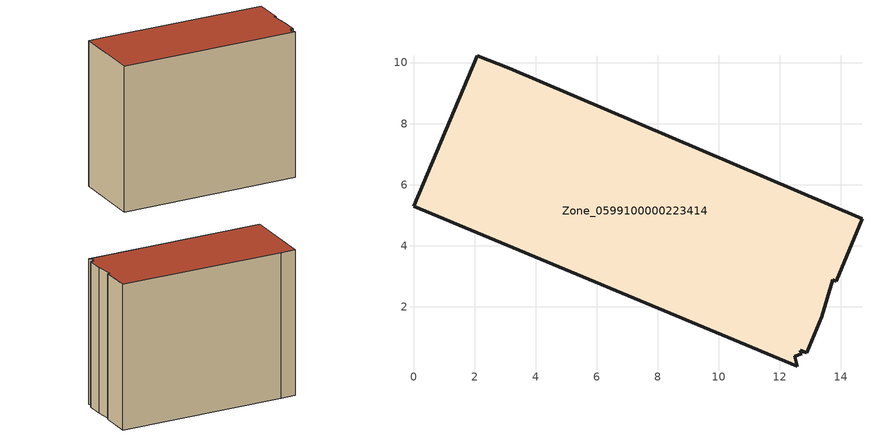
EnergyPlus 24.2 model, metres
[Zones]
Zone_0599100000223414
 floor ground (C_G): 12.48,0.37 12.57,0.05 0,5.3 2.09,10.23 3.13,9.82 14.69,4.89 13.85,2.84 13.73,2.88 13.37,1.67 12.88,0.49 12.66,0.58 12.72,0.46 z0
 wall outside (C_F): 2.09,10.23 0,5.3 12.57,0.05 12.48,0.37 12.72,0.46 12.66,0.58 12.88,0.49 13.37,1.67 13.73,2.88 13.85,2.84 14.69,4.89 3.13,9.82 2.09,10.23 z0:11.09
 roof outside (C_R): 12.57,0.05 12.48,0.37 12.72,0.46 12.66,0.58 12.88,0.49 13.37,1.67 13.73,2.88 13.85,2.84 14.69,4.89 3.13,9.82 2.09,10.23 0,5.3 z11.09
[BUILDING]
Pand.0599100000223414: North Axis=0; Terrain=City; Loads Convergence Tolerance Value=0.04; Temperature Convergence Tolerance Value=0.4; Solar Distribution=FullExterior; Maximum Number of Warmup Days=25; Minimum Number of Warmup Days=1
[Site:Location]
Rotterdam.The.Hague.AP_ZH_NLD Design_Conditions: Latitude=51.96; Longitude=4.45; Time Zone=1; Elevation=-4.5
[SITE:GROUNDTEMPERATURE:BUILDINGSURFACE]
18, 18, 18, 18, 18, 18, 18, 18, 18, 18, 18, 18
[MATERIAL] Thermal Absorptance=0.9; Solar Absorptance=0.7; Visible Absorptance=0.7
Name | Roughness | Thickness | Conductivity | Density | Specific Heat
G.TI.1946 | MediumSmooth | 0.15 | 1 | 540 | 1210
F.TI.1946 | Rough | 0.3 | 0.857143 | 1920 | 840
R.TI.1946 | MediumRough | 0.2 | 0.1 | 1500 | 1000
[CONSTRUCTION]
C_G: G.TI.1946
C_F: F.TI.1946
C_R: R.TI.1946
[ZONE]
Zone_0599100000223414: Type=1; Multiplier=1; Ceiling Height=Autocalculate; Volume=Autocalculate; Floor Area=autocalculate; Part of Total Floor Area=Yes
[ZONEINFILTRATION:DESIGNFLOWRATE]
Infil_Zone_0599100000223414: Zone or ZoneList or Space or SpaceList=Zone_0599100000223414; Schedule=AlwaysOn; Design Flow Rate Calculation Method=Flow/Area; Flow Rate per Floor Area=0.003; Constant Term Coefficient=1; Temperature Term Coefficient=0; Velocity Term Coefficient=0; Velocity Squared Term Coefficient=0
[HVACTEMPLATE:ZONE:IDEALLOADSAIRSYSTEM]
Zone_0599100000223414: Maximum Heating Supply Air Temperature=50; Minimum Cooling Supply Air Temperature=13; Maximum Heating Supply Air Humidity Ratio=0.0156; Minimum Cooling Supply Air Humidity Ratio=0.0077; Heating Limit=NoLimit; Cooling Limit=NoLimit; Dehumidification Control Type=ConstantSensibleHeatRatio; Cooling Sensible Heat Ratio=0.7; Dehumidification Setpoint=60; Humidification Control Type=None; Humidification Setpoint=30; Outdoor Air Method=None; Outdoor Air Flow Rate per Person=0.00944; Outdoor Air Flow Rate per Zone Floor Area=0; Outdoor Air Flow Rate per Zone=0; Demand Controlled Ventilation Type=None; Outdoor Air Economizer Type=NoEconomizer; Heat Recovery Type=None; Sensible Heat Recovery Effectiveness=0.7; Latent Heat Recovery Effectiveness=0.65
[ZONECONTROL:THERMOSTAT]
ThermostatControl_Zone_0599100000223414: Zone or ZoneList=Zone_0599100000223414; Control Type Schedule=DualSetpointControlType; Control 1=Thermostat_Zone_0599100000223414; Temperature Difference Between Cutout And Setpoint=0
[THERMOSTATSETPOINT:DUALSETPOINT]
Thermostat_Zone_0599100000223414: Heating Setpoint Temperature Schedule=HeatingSetpoint_Zone_0599100000223414; Cooling Setpoint Temperature Schedule=CoolingSetpoint_Zone_0599100000223414
[SCHEDULE:COMPACT]
HeatingSetpoint_Zone_0599100000223414: Through: 12/31, For: AllDays, Until: 24:00, 21
CoolingSetpoint_Zone_0599100000223414: Through: 12/31, For: AllDays, Until: 24:00, 24
DualSetpointControlType: Through: 12/31, For: AllDays, Until: 24:00, 4
AlwaysOn: Through: 12/31, For: AllDays, Until: 24:00, 1
